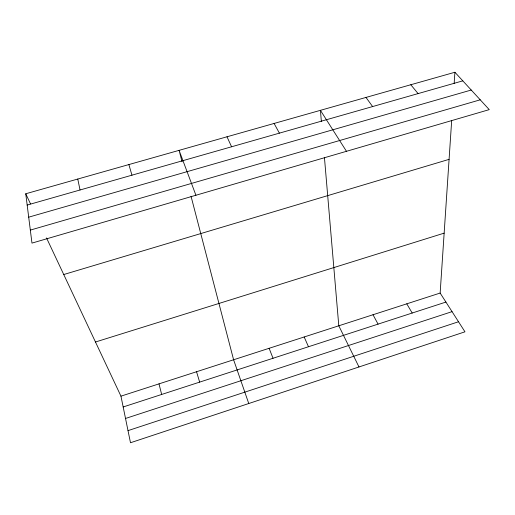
<?xml version="1.0" encoding="UTF-8"?>
<svg xmlns="http://www.w3.org/2000/svg" width="515" height="515" viewBox="0 0 515 515"><rect width="100%" height="100%" fill="white"/><g stroke="black" fill="none" stroke-linecap="round" stroke-linejoin="round"><path stroke-width="0.77" d="M46.517 237.917L120.954 396.157L130.495 442.746L464.968 331.815L440.145 293.054L451.681 120.504M454.159 83.391L454.906 72.255L25.75 193.769L31.969 243.106L489.25 109.631L454.906 72.255M128.016 430.63L458.524 321.753M125.525 418.47L452.048 311.646M123.169 406.972L445.919 302.073M120.954 396.157L440.145 293.054M95.481 342.005L444.149 233.141M63.738 274.534L449.08 159.354M30.327 230.096L480.231 99.813M28.698 217.169L471.238 90.035M27.173 205.06L462.798 80.849M410.803 84.743L418.083 93.595M365.985 97.432L372.622 106.56M346.473 151.307L320.42 110.332L321.373 121.546M406.779 303.831L412.2 313.036M274.096 123.452L279.394 133.14M373.002 314.742L378.062 324.128M358.981 366.963L338.799 325.789L324.424 157.313M25.75 193.769L30.507 203.889M226.993 136.79L231.583 146.775M304.172 336.977L308.485 346.743M269.113 348.301L273.034 358.266M195.919 195.249L179.091 150.354L182.065 161.787M248.764 403.522L233.604 359.773L191.033 196.234M196.55 371.74L199.646 382.117M128.879 164.568L131.956 175.184M159 383.868L161.665 394.464M77.771 179.04L80.037 189.99"/></g></svg>
